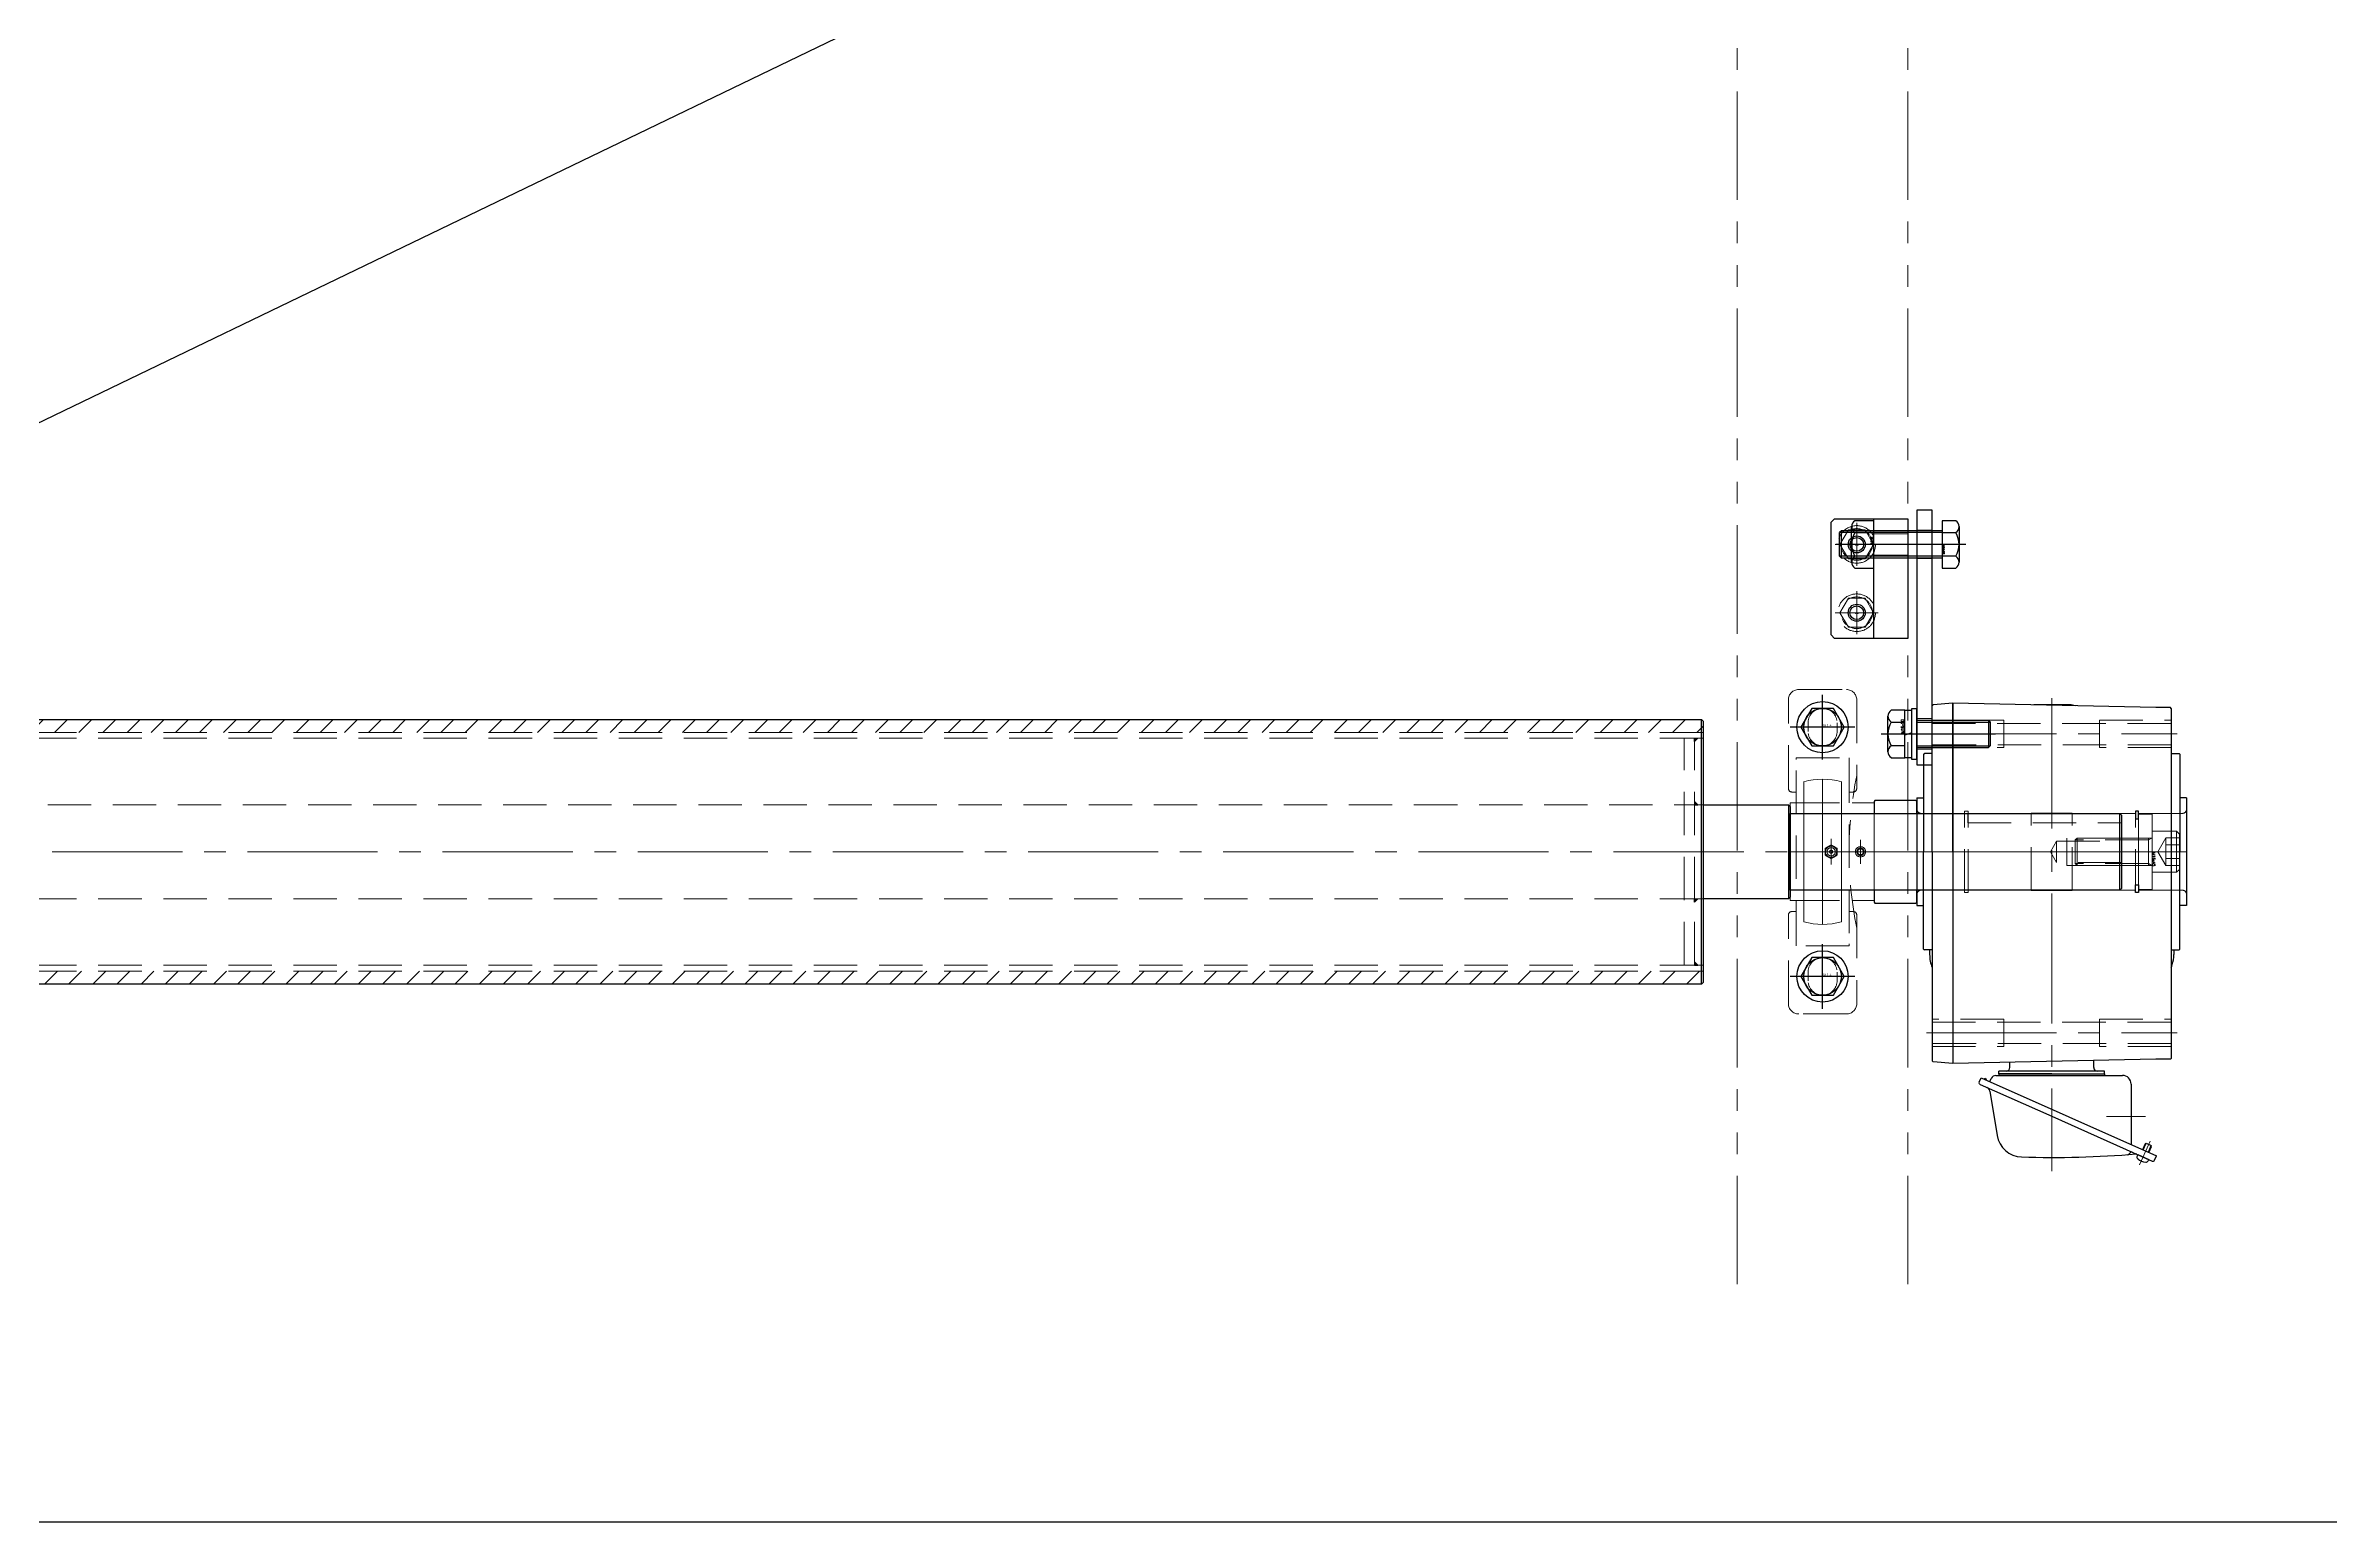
# Model space of a CAD drawing. Header units: millimetres. Extents: x -8731 to 85711, y -14522 to 31379.
# Drawn here: x 34431 to 35769, y -3606 to -2741 of the extents above; entities that cross this region are included whole.
import ezdxf

# ---------------------------------------------------------------- set-up
doc = ezdxf.new("R2010")
doc.units = ezdxf.units.MM
doc.header["$LTSCALE"] = 4
for name, pattern in [('CENTER2', [28.575, 19.05, -3.175, 3.175, -3.175]), ('HIDDEN', [9.525, 6.35, -3.175]), ('PHANTOM2', [31.75, 15.875, -3.175, 3.175, -3.175, 3.175, -3.175])]:
    doc.linetypes.add(name, pattern=pattern)
for name, color, linetype, lineweight in [('04_HIDDEN', 2, 'HIDDEN', 13), ('05_CENTER', 4, 'CENTER2', 13), ('06_PHANTOM', 2, 'PHANTOM2', 13)]:
    doc.layers.add(name, color=color, linetype=linetype, lineweight=lineweight)
doc.layers.add('10_DRAFT', color=8, linetype='Continuous', lineweight=0, plot=False)
doc.styles.add('KANJI0', font='txt.shx', dxfattribs={"width": 0.9, "height": 30, "bigfont": 'bigfont'})
doc.styles.add('KSS_TXT', font='txt.shx', dxfattribs={"bigfont": 'extfont2.shx'})
doc.styles.add('KSS_TXT_L', font='txt.shx', dxfattribs={"height": 9, "bigfont": 'extfont2.shx'})
pattern_1 = [(45, (-37378.324, 1191.48), (-7.0710678, 7.0710678), [])]

# ---------------------------------------------------------------- blocks, each defined once
blk = doc.blocks.new('A$C31CB0566_1_1_1')
at = {"color": 0}
for p, q in [((-12, 14.4), (-10.4, 16)), ((-12, 14.4), (-12, 0)), ((12, 14.4), (-12, 14.4)), ((10.4, 16), (-10.4, 16)), ((12, 14.4), (10.4, 16)), ((12, 14.4), (12, 0)), ((12, 0), (-12, 0)), ((-8, 0), (-8, -43.9)), ((8, 0), (8, -43.9)), ((-6.9, -2), (-8, -0.1)), ((8, -2), (-8, -2)), ((-8, -6), (-8, -6)), ((-6.9, -2), (-6.9, -45)), ((6.9, -2), (8, -0.1)), ((6.9, -2), (6.9, -45)), ((8, -43.9), (-8, -43.9)), ((-8, -43.9), (-6.9, -45)), ((6.9, -45), (-6.9, -45)), ((8, -43.9), (6.9, -45))]:
    blk.add_line(p, q, dxfattribs=at)
at = {"color": 0, "linetype": 'HIDDEN'}
for p, q in [((-8.1, 16), (-8.1, 8)), ((-4, 16), (-4, 8)), ((4, 16), (4, 8)), ((8.1, 16), (8.1, 8)), ((-8.1, 8), (0, 3.3)), ((8.1, 8), (-8.1, 8)), ((8.1, 8), (0, 3.3))]:
    blk.add_line(p, q, dxfattribs=at)
at = {"color": 0, "linetype": 'CENTER2'}
blk.add_line((0, 19), (0, -48), dxfattribs=at)
at = {"layer": '10_DRAFT', "style": 'KANJI0', "width": 0.82}
blk.add_text('M16x45', height=1.71, dxfattribs=at).set_placement((0.4, 0.2))
blk = doc.blocks.new('FWSSS-D44-V16.0-T8.0a_1_1_1')
at = {"color": 0}
for points in [[(0, 22), (-8, 22), (-8, 8), (0, 8)], [(0, -22), (-8, -22), (-8, -8), (0, -8)]]:
    blk.add_lwpolyline(points, close=True, dxfattribs=at)
at = {"layer": '10_DRAFT'}
for p, q in [((-8, 8), (-8, -8)), ((0, 0), (-8, 0)), ((0, 8), (0, -8))]:
    blk.add_line(p, q, dxfattribs=at)
blk = doc.blocks.new('A$C201C6D48_1_1_1')
at = {"color": 0}
for points in [[(-1.8, 23.8), (0, 23.8), (0, 19.3), (-1.8, 19.3)], [(-1.8, -23.8), (0, -23.8), (0, -19.3), (-1.8, -19.3)]]:
    blk.add_lwpolyline(points, close=True, dxfattribs=at)
at = {"layer": '10_DRAFT'}
blk.add_line((-1.8, 0), (0, 0), dxfattribs=at)
blk = doc.blocks.new('GM-SHYM-RH 0.75kW、1／240c_1_1_1')
at = {"color": 0}
for p, q in [((9.5, 86.1), (9, 85.5)), ((9.5, 86.1), (9, 85.5)), ((9, 0), (9, 85.5)), ((21, 87), (9.5, 86.1)), ((21, 87), (21, -124)), ((21, 0), (21, 87)), ((140, 84.5), (21, 87)), ((89.5, 86), (68.6, 86)), ((148.5, 84.5), (140, 84.5)), ((149, 84), (148.5, 84.5)), ((149, 84), (149, -20)), ((4, 57.1), (4.4, 57.5)), ((4, 57.1), (4, 0)), ((9, 57.5), (4.4, 57.5)), ((149, 57.5), (153.6, 57.5)), ((154, 57.1), (153.6, 57.5)), ((154, 57.1), (154, 0)), ((0, 31.5), (0, -31.5)), ((0, 31.5), (4, 31.5)), ((158, 31.5), (154, 31.5)), ((158, 31.5), (158, -31.5)), ((4, -57.1), (4, 0)), ((9, 0), (9, -122.5)), ((21, 0), (21, -124)), ((154, -57.1), (154, 0)), ((149, -20), (149, -68)), ((0, -31.5), (4, -31.5)), ((158, -31.5), (154, -31.5)), ((4, -57.1), (4.4, -57.5)), ((9, -57.5), (4.4, -57.5)), ((7.5, -57.5), (7.5, -60.2)), ((149, -57.5), (153.6, -57.5)), ((150.5, -57.5), (150.5, -60.2)), ((154, -57.1), (153.6, -57.5)), ((149, -68), (149, -121)), ((9, -122.5), (9.5, -123.1)), ((9, -122.5), (9.5, -123.1)), ((21, -124), (9.5, -123.1)), ((140, -121.5), (21, -124)), ((36.5, -134.9), (37.6, -132.3)), ((37.6, -132.3), (140.3, -178)), ((39.3, -133.1), (40.3, -132.6)), ((40.3, -132.6), (40.7, -133.4)), ((40.3, -133.5), (40.7, -133.4)), ((42.8, -134.6), (43.6, -132.8)), ((46.3, -131), (120.5, -131)), ((48, -130), (48, -128.4)), ((110, -128.4), (48, -128.4)), ((48, -130), (110, -130)), ((48, -130), (48, -131)), ((79, -130), (48, -130)), ((54.4, -126.4), (54.4, -123.3)), ((79, -130), (110, -130)), ((103.6, -126.4), (103.6, -122.3)), ((110, -130), (110, -128.4)), ((110, -130), (110, -131)), ((148.5, -121.5), (140, -121.5)), ((149, -121), (148.5, -121.5)), ((37, -136.2), (79, -154.9)), ((42.8, -140.2), (47, -166.2)), ((125.5, -136), (125.5, -171.4)), ((79, -154.9), (137.9, -181.1)), ((132.3, -174.4), (133.9, -170.9)), ((132.6, -174.6), (134.3, -170.7)), ((133.9, -170.9), (134.3, -170.7)), ((134.3, -170.7), (137.3, -172.1)), ((135.6, -175.9), (137.3, -172.1)), ((135.9, -176.1), (137.5, -172.6)), ((137.5, -172.6), (137.3, -172.1)), ((129.4, -177.3), (129, -178.2)), ((129.4, -177.3), (135.8, -180.2)), ((129.4, -177.3), (135.8, -180.2)), ((135.8, -180.2), (135.4, -181)), ((139.2, -180.6), (140.3, -178))]:
    blk.add_line(p, q, dxfattribs=at)
for centre, radius, start, end in [((89.5, 76), 10, 71.7138, 90), ((27.5, -60.2), 20, 180, 202.3316), ((79.5, -44), 74, 197.5025, 197.6922), ((79, -44), 74, 341.0754, 342.4975), ((130.5, -60.2), 20, 342.4975, 0), ((46.3, -134), 3, 90, 156), ((52.4, -126.4), 2, 270, 0), ((105.6, -126.4), 2, 180, 270), ((120.5, -136), 5, 0, 90), ((37.4, -135.3), 1, 156, 246), ((39.8, -140.7), 3, 9.3181, 66), ((61.8, -163.7), 15, 189.3181, 268.3172), ((79, 421), 600, 268.3172, 274.7151), ((123.1, -175.4), 2, 274.2313, 336), ((125.8, -176.8), 1, 66, 156), ((128.4, -178), 1, 66, 94.7151), ((130.2, -178.7), 1.3, 156, 229.3985), ((135.2, -172.9), 9, 229.3985, 262.6015), ((134.2, -180.5), 1.3, 262.6015, 336), ((138.3, -180.2), 1, 246, 336)]:
    blk.add_arc(centre, radius, start, end, dxfattribs=at)
at = {"layer": '04_HIDDEN', "color": 0}
for p, q in [((51, 77), (9, 77)), ((9, 75.2), (149, 75.2)), ((51, 61), (51, 77)), ((107, 61), (107, 77)), ((107, 77), (149, 77)), ((149, 62.7), (9, 62.7)), ((9, 61), (51, 61)), ((149, 61), (107, 61)), ((2.5, 22.5), (28, 22.5)), ((28, -23.8), (28, 23.8)), ((28, 23.8), (30, 23.8)), ((30, -23.8), (30, 23.8)), ((67, 22.5), (30, 22.5)), ((91, 22.7), (67, 22.7)), ((67, -22.7), (67, 22.7)), ((91, -22.7), (91, 22.7)), ((128, 22.5), (91, 22.5)), ((128, -23.8), (128, 23.8)), ((129.9, 23.8), (128, 23.8)), ((129.9, -23.8), (129.9, 23.8)), ((155.5, 22.5), (129.9, 22.5)), ((2.5, -22.5), (28, -22.5)), ((28, -23.8), (30, -23.8)), ((67, -22.5), (30, -22.5)), ((91, -22.7), (67, -22.7)), ((128, -22.5), (91, -22.5)), ((129.9, -23.8), (128, -23.8)), ((155.5, -22.5), (129.9, -22.5)), ((51, -98), (9, -98)), ((9, -99.8), (149, -99.8)), ((51, -114), (51, -98)), ((107, -114), (107, -98)), ((107, -98), (149, -98)), ((149, -112.3), (9, -112.3)), ((9, -114), (51, -114)), ((149, -114), (107, -114))]:
    blk.add_line(p, q, dxfattribs=at)
for centre, start, end in [((2.5, 25), 180, 270), ((155.5, 25), 270, 0), ((2.5, -25), 90, 180), ((155.5, -25), 0, 90)]:
    blk.add_arc(centre, 2.5, start, end, dxfattribs=at)
at = {"layer": '05_CENTER', "color": 0}
for p, q in [((79, 89.9), (79, -187)), ((5.6, 69), (152.4, 69)), ((5.6, -106), (152.4, -106)), ((111.1, -155), (134, -155)), ((130.5, -183.4), (136.7, -169.5))]:
    blk.add_line(p, q, dxfattribs=at)
at = {"layer": '10_DRAFT'}
blk.add_line((158, 0), (0, 0), dxfattribs=at)
blk = doc.blocks.new('FNCLSS-V45.0-D65-L30.0a_1_1_1')
at = {"color": 0}
for points in [[(-24.5, 30), (-0.5, 30), (0, 29.5), (0, 22.5), (-25, 22.5), (-25, 29.5)], [(-25, -22.5), (0, -22.5), (0, -29.5), (-0.5, -30), (-24.5, -30), (-25, -29.5)]]:
    blk.add_lwpolyline(points, close=True, dxfattribs=at)
at = {"layer": '10_DRAFT'}
for p, q in [((-25, 22.5), (-25, -22.5)), ((0, 22.5), (0, -22.5)), ((0, 0), (-25, 0))]:
    blk.add_line(p, q, dxfattribs=at)
blk = doc.blocks.new('A$C6D5E3CE2_1_1_1')
at = {"color": 0}
blk.add_lwpolyline([(-9, 18), (0, 18), (0, -131), (-9, -131)], close=True, dxfattribs=at)
at = {"layer": '04_HIDDEN'}
for p, q in [((0, 9), (-9, 9)), ((0, -9), (-9, -9)), ((0, -102.8), (-9, -102.8)), ((0, -119.3), (-9, -119.3))]:
    blk.add_line(p, q, dxfattribs=at)
at = {"layer": '05_CENTER'}
for p, q in [((6.2, 0), (-15.3, 0)), ((6.2, -111), (-15.3, -111))]:
    blk.add_line(p, q, dxfattribs=at)
blk = doc.blocks.new('A$C62A83430_1_1_1')
at = {"color": 0}
for p, q in [((-7, 13.9), (-15.1, 13.9)), ((-7, 14), (-3, 14)), ((-7, -14), (-7, 14)), ((-3, 15), (0, 15)), ((-3, -15), (-3, 15)), ((0, -15), (0, 15)), ((-17, -10.4), (-17, 10.4)), ((-15.1, 6.9), (-7, 6.9)), ((-3, 0.7), (-7, -0.7)), ((0, 8), (41.9, 8)), ((0, 6.9), (43, 6.9)), ((41.9, 8), (43, 6.9)), ((41.9, 8), (41.9, -8)), ((43, 6.9), (43, -6.9)), ((-7, -6.9), (-15.1, -6.9)), ((0, -6.9), (43, -6.9)), ((0, -8), (41.9, -8)), ((41.9, -8), (43, -6.9)), ((-15.1, -13.9), (-7, -13.9)), ((-3, -14), (-7, -14)), ((0, -15), (-3, -15))]:
    blk.add_line(p, q, dxfattribs=at)
at = {"color": 0, "linetype": 'CENTER2'}
blk.add_line((-20.9, 0), (46, 0), dxfattribs=at)
at = {"color": 0}
for centre, radius, start, end in [((-12.8, 10.4), 4.16, 123.626, 236.374), ((-3.1, 0), 13.8, 150, 210), ((-12.8, -10.4), 4.16, 123.626, 236.374)]:
    blk.add_arc(centre, radius, start, end, dxfattribs=at)
at = {"layer": '10_DRAFT', "style": 'KANJI0', "width": 0.82}
blk.add_text('M16x50', height=1.71, rotation=90, dxfattribs=at).set_placement((-7.5, 0.4))
blk = doc.blocks.new('M14Bw_1_1_1')
at = {"color": 0, "linetype": 'CENTER2'}
for p, q in [((0, -18.9), (0, 18.9)), ((18.9, 0), (-18.9, 0))]:
    blk.add_line(p, q, dxfattribs=at)
at = {"color": 0}
for p, q in [((-6.3, 11), (-12.7, 0)), ((6.4, 11), (-6.3, 11)), ((12.7, 0), (6.4, 11)), ((-12.7, 0), (-6.3, -11)), ((-6.3, -11), (6.4, -11)), ((6.4, -11), (12.7, 0))]:
    blk.add_line(p, q, dxfattribs=at)
for radius in [15, 11]:
    blk.add_circle((0, 0), radius, dxfattribs=at)
at = {"layer": '10_DRAFT', "ltscale": 3, "style": 'KANJI0', "width": 0.82}
blk.add_text('Ｍ１４', height=1.5, dxfattribs=at).set_placement((0.4, 0.1))
blk = doc.blocks.new('A$C67F20274_1_1_1')
h = blk.add_hatch(color=3)
h.dxf.hatch_style = 1
h.paths.add_polyline_path([(0, -2), (0, 0), (-2, 0)])
at = {"color": 3}
blk.add_lwpolyline([(0, 0), (-2, 0), (-2, 0), (0, -2)], close=True, dxfattribs=at)
blk = doc.blocks.new('A$C7E840582_1_1_1')
h = blk.add_hatch()
h.set_pattern_fill('_USER', color=3, scale=10, angle=45, pattern_type=0)
h.set_pattern_definition(pattern_1)
h.paths.add_polyline_path([(980, 69.9), (979, 69.9), (979, 77.5), (980, 76.5)])
h.paths.add_polyline_path([(979, 69.9), (-980, 69.9), (-980, 76.5), (-979, 77.5), (979, 77.5)])
h = blk.add_hatch()
h.set_pattern_fill('_USER', color=3, scale=10, angle=45, pattern_type=0)
h.set_pattern_definition(pattern_1)
h.paths.add_polyline_path([(979, -77.5), (980, -76.5), (980, -69.9), (979, -69.9)])
h.paths.add_polyline_path([(979, -69.9), (-980, -69.9), (-980, -76.5), (-979, -77.5), (979, -77.5)])
at = {"color": 0}
for p, q in [((-979, 77.5), (-979, -77.5)), ((-1030, -27.5), (-1030, 27.5)), ((-1224, 22.5), (-1224, -22.5))]:
    blk.add_line(p, q, dxfattribs=at)
for points in [[(-979, 77.5), (979, 77.5), (980, 76.5), (980, -76.5), (979, -77.5), (-979, -77.5), (-980, -76.5), (-980, 76.5)], [(-1031, 22.5), (-1031, -22.5), (-1224, -22.5), (-1225, -21.5), (-1225, 21.5), (-1224, 22.5)]]:
    blk.add_lwpolyline(points, close=True, dxfattribs=at)
blk.add_lwpolyline([(-980, -27.5), (-1030, -27.5), (-1031, -26.5), (-1031, 26.5), (-1030, 27.5), (-980, 27.5)], dxfattribs=at)
at = {"layer": '04_HIDDEN'}
for p, q in [((-980, 69.9), (980, 69.9)), ((-980, 66.5), (980, 66.5)), ((-975, 66.5), (-975, -66.5)), ((-969, 66.5), (-969, -66.5)), ((-1193, 8), (-1225, 8)), ((-1225, 6.2), (-1187, 6.2)), ((-1193, -8), (-1193, 8)), ((-1187, 6.2), (-1183.4, 0)), ((-1187, 6.2), (-1187, -6.3)), ((-1187, -6.3), (-1225, -6.3)), ((-1225, -8), (-1193, -8)), ((-1183.4, 0), (-1187, -6.3)), ((-1135, -17), (-1225, -17)), ((-1135, -22.5), (-1135, -17)), ((-980, -66.5), (980, -66.5)), ((-980, -69.9), (980, -69.9))]:
    blk.add_line(p, q, dxfattribs=at)
for points in [[(-980, 27.5), (980, 27.5)], [(980, -27.5), (-980, -27.5)]]:
    blk.add_lwpolyline(points, dxfattribs=at)
at = {"layer": '05_CENTER'}
blk.add_line((-1232.4, 0), (1092.6, 0), dxfattribs=at)
for p in [(-975, 66.5), (-975, -27.5)]:
    blk.add_blockref('A$C67F20274_1_1_1', p)
at = {"xscale": -1, "rotation": 180}
for p in [(-975, 27.5), (-975, -66.5)]:
    blk.add_blockref('A$C67F20274_1_1_1', p, dxfattribs=at)
blk = doc.blocks.new('MUCP209c_1_1_1')
at = {"color": 0}
for p, q in [((-95, 14), (-95, -14)), ((-37, 20), (-89, 20)), ((-55, 15.5), (-55, -15.5)), ((-55, 15.5), (-54, 15.5)), ((54, 15.5), (-54, 15.5)), ((-35, 15.5), (-35, 18)), ((28.6, 19), (-28.7, 19)), ((-28.7, 19), (-28.7, 15.5)), ((28.6, 19), (28.6, 15.5)), ((35, 18), (35, 15.5)), ((89, 20), (37, 20)), ((54, 15.5), (55, 15.5)), ((55, -15.5), (55, 15.5)), ((95, -14), (95, 14)), ((-75.5, 8.5), (-70.5, 8.5)), ((70.5, 8.5), (75.5, 8.5)), ((-70.5, -8.5), (-75.5, -8.5)), ((75.5, -8.5), (70.5, -8.5)), ((-89, -20), (-37, -20)), ((-54, -15.5), (-55, -15.5)), ((-54, -15.5), (54, -15.5)), ((-35, -18), (-35, -15.5)), ((-28.7, -17.3), (-28.7, -30.2)), ((-1.5, -21.3), (0, -20.5)), ((-1.5, -23.1), (-1.5, -21.3)), ((0, -23.9), (-1.5, -23.1)), ((0, -20.5), (1.5, -21.3)), ((1.5, -23.1), (0, -23.9)), ((1.5, -21.3), (1.5, -23.1)), ((28.6, -17.3), (28.6, -30.2)), ((35, -15.5), (35, -18)), ((37, -20), (89, -20)), ((55, -15.5), (54, -15.5)), ((28.6, -30.2), (-28.7, -30.2))]:
    blk.add_line(p, q, dxfattribs=at)
for centre, radius in [((0, -5), 3.3), ((0, -5), 2.4), ((0, -5), 0.929), ((0, -22.2), 3), ((0, -22.2), 2.13)]:
    blk.add_circle(centre, radius, dxfattribs=at)
for centre, radius, start, end in [((-89, 14), 6, 90, 180), ((-37, 18), 2, 0, 90), ((37, 18), 2, 90, 180), ((89, 14), 6, 0, 90), ((-75.5, 0), 8.5, 90, 270), ((-70.5, 0), 8.5, 270, 90), ((70.5, 0), 8.5, 90, 270), ((75.5, 0), 8.5, 270, 90), ((0, -5), 3.5, 150, 210), ((0, -5), 3.5, 90, 150), ((0, -5), 3.5, 210, 270), ((0, -5), 3.5, 30, 90), ((0, -5), 3.5, 270, 330), ((0, -5), 3.5, 330, 30), ((-89, -14), 6, 180, 270), ((0, -239.5), 224, 78.496, 101.504), ((-37, -18), 2, 270, 0), ((37, -18), 2, 180, 270), ((89, -14), 6, 270, 0)]:
    blk.add_arc(centre, radius, start, end, dxfattribs=at)
for points, weights in [([(-4, -5), (-3.5, -4.1), (-3, -3.2)], [1.06657306684, 1.07194812406, 1]), ([(-3, -6.7), (-3.5, -5.9), (-4, -5)], [1, 1.07194812406, 1.06657306684]), ([(-3, -3.2), (-2.6, -2.4), (-2, -1.5)], [1, 1.07194812406, 1.06657306684]), ([(-2, -8.5), (-2.6, -7.6), (-3, -6.7)], [1.06657306684, 1.07194812406, 1]), ([(-2, -1.5), (-0.9, -1.5), (0, -1.5)], [1.06657306684, 1.07194812406, 1]), ([(0, -8.5), (-0.9, -8.5), (-2, -8.5)], [1, 1.07194812406, 1.06657306684]), ([(0, -1.5), (0.9, -1.5), (2, -1.5)], [1, 1.07194812406, 1.06657306684]), ([(2, -8.5), (0.9, -8.5), (0, -8.5)], [1.06657306684, 1.07194812406, 1]), ([(2, -1.5), (2.6, -2.4), (3, -3.2)], [1.06657306684, 1.07194812406, 1]), ([(3, -6.7), (2.6, -7.6), (2, -8.5)], [1, 1.07194812406, 1.06657306684]), ([(3, -3.2), (3.5, -4.1), (4, -5)], [1, 1.07194812406, 1.06657306684]), ([(4, -5), (3.5, -5.9), (3, -6.7)], [1.06657306684, 1.07194812406, 1])]:
    blk.add_rational_spline(points, weights, degree=2, dxfattribs=at)
at = {"layer": '04_HIDDEN', "color": 0}
for p, q in [((-28.7, 15.5), (-28.7, -17.3)), ((-22.5, 19), (-22.5, -30.2)), ((22.5, 19), (22.5, -30.2)), ((28.6, 15.5), (28.6, -17.3))]:
    blk.add_line(p, q, dxfattribs=at)
at = {"layer": '05_CENTER', "color": 0}
for p, q in [((-73, 13.5), (-73, -13.5)), ((73, 13.5), (73, -13.5)), ((-56.7, 0), (-89.3, 0)), ((56.7, 0), (89.3, 0)), ((-7.5, -5), (7.5, -5)), ((-7, -22.2), (7, -22.2))]:
    blk.add_line(p, q, dxfattribs=at)
at = {"layer": '10_DRAFT'}
for p, q in [((0, -30.2), (0, 19)), ((-42.5, 0), (42.5, 0)), ((-41.1, 11), (41.1, 11)), ((-41.1, -11), (41.1, -11))]:
    blk.add_line(p, q, dxfattribs=at)
for start, end in [(164.9997, 195.0003), (344.9997, 15.0003)]:
    blk.add_arc((0, 0), 42.5, start, end, dxfattribs=at)
blk = doc.blocks.new('M10Tz_1_1_1')
at = {"color": 0}
for radius in [5, 4]:
    blk.add_circle((0, 0), radius, dxfattribs=at)
at = {"layer": '05_CENTER'}
for p, q in [((8.3, 0), (-8.3, 0)), ((0, -8.3), (0, 8.3))]:
    blk.add_line(p, q, dxfattribs=at)
blk = doc.blocks.new('A$C05030D7D_1_1_1')
blk.add_line((-20, -55), (-20, 15))
blk.add_lwpolyline([(0, 15), (0, -55), (-43, -55), (-45, -53), (-45, 13), (-43, 15)], close=True)
at = {"layer": '04_HIDDEN'}
for p, q in [((0, 8), (-20, 8)), ((-20, 6.2), (0, 6.2)), ((0, -6.3), (-20, -6.3)), ((-20, -8), (0, -8))]:
    blk.add_line(p, q, dxfattribs=at)
at = {"layer": '05_CENTER'}
blk.add_line((4.6, 0), (-24.6, 0), dxfattribs=at)
at = {"rotation": 90}
for p in [(-30, 0), (-30, -40)]:
    blk.add_blockref('M10Tz_1_1_1', p, dxfattribs=at)
blk = doc.blocks.new('A$C491655AE_1_1_1')
at = {"color": 0, "linetype": 'CENTER2'}
for p, q in [((-12.6, 0), (12.6, 0)), ((0, -12.6), (0, 12.6))]:
    blk.add_line(p, q, dxfattribs=at)
at = {"color": 0}
for p, q in [((-9.8, 0), (-4.9, 8.5)), ((-4.9, -8.5), (-9.8, 0)), ((-4.9, 8.5), (4.9, 8.5)), ((4.9, 8.5), (9.8, 0)), ((9.8, 0), (4.9, -8.5)), ((4.9, -8.5), (-4.9, -8.5))]:
    blk.add_line(p, q, dxfattribs=at)
for radius in [11, 9.25]:
    blk.add_circle((0, 0), radius, dxfattribs=at)
at = {"layer": '10_DRAFT', "style": 'KSS_TXT_L'}
blk.add_text('BT-M10', height=0.3, dxfattribs=at).set_placement((-0.7, -0.5))
blk = doc.blocks.new('M16Nu_1_1_1')
at = {"color": 0}
for p, q in [((-13.9, 11.1), (-13.9, 0)), ((-13.9, 0), (13.9, 0)), ((-10.4, 13), (10.4, 13)), ((-6.9, 0), (-6.9, 11.1)), ((6.9, 11.1), (6.9, 0)), ((13.9, 0), (13.9, 11.1))]:
    blk.add_line(p, q, dxfattribs=at)
at = {"color": 0, "linetype": 'CENTER2'}
blk.add_line((0, 0), (0, 13), dxfattribs=at)
at = {"color": 0}
for centre, radius, start, end in [((-10.4, 8.8), 4.16, 33.626, 146.374), ((0, -0.9), 13.8, 60, 120), ((10.4, 8.8), 4.16, 33.626, 146.374)]:
    blk.add_arc(centre, radius, start, end, dxfattribs=at)
at = {"layer": '10_DRAFT', "style": 'KANJI0'}
blk.add_text('M16', height=1.5, dxfattribs=at).set_placement((0.4, 0.5))
blk = doc.blocks.new('A$C7FD24E4C_1_1')
at = {"color": 0, "linetype": 'CENTER2'}
blk.add_line((0, 13.9), (0, -63), dxfattribs=at)
at = {"color": 0}
for p, q in [((-13.9, 8.1), (-13.9, 0)), ((-13.9, 0), (13.9, 0)), ((-10.4, 10), (10.4, 10)), ((-8, 0), (-8, -58.9)), ((-6.9, 0), (-6.9, 8.1)), ((-6.9, 0), (-6.9, -60)), ((6.9, 8.1), (6.9, 0)), ((6.9, 0), (6.9, -60)), ((8, 0), (8, -58.9)), ((13.9, 0), (13.9, 8.1)), ((8, -58.9), (-8, -58.9)), ((-8, -58.9), (-6.9, -60)), ((6.9, -60), (-6.9, -60)), ((8, -58.9), (6.9, -60))]:
    blk.add_line(p, q, dxfattribs=at)
for centre, radius, start, end in [((-10.4, 5.8), 4.16, 33.626, 146.374), ((0, -3.9), 13.8, 60, 120), ((10.4, 5.8), 4.16, 33.626, 146.374)]:
    blk.add_arc(centre, radius, start, end, dxfattribs=at)
at = {"layer": '10_DRAFT', "style": 'KSS_TXT'}
blk.add_text('M16x60', height=1, dxfattribs=at).set_placement((0.4, 0.5))

msp = doc.modelspace()

# ---------------------------------------------------------------- linework, layer by layer
msp.add_line((39354.99345, -584.54941), (33092.99578, -3606.07118))
msp.add_lwpolyline([(33092.99578, -584.3783), (39354.99345, -584.54941), (39354.99345, -3606.24229), (33092.99578, -3606.07118)], close=True)
at = {"layer": '06_PHANTOM'}
for p, q in [((35421.59895, -3466.82668), (35421.59895, -2365.82899)), ((35521.59895, -3466.82668), (35521.59895, -2365.82899))]:
    msp.add_line(p, q, dxfattribs=at)

# ---------------------------------------------------------------- block references
for name, p in [('A$C05030D7D_1_1_1', (35521.59895, -3033.55642)), ('M14Bw_1_1_1', (35471.59883, -3140.55281)), ('M14Bw_1_1_1', (35471.59883, -3286.55281))]:
    msp.add_blockref(name, p)
for name, p, rotation in [('A$C7FD24E4C_1_1', (35541.59895, -3033.55642), 270), ('M16Nu_1_1_1', (35501.59895, -3033.55642), 90), ('A$C7E840582_1_1_1', (34421.59883, -3213.55281), 180)]:
    msp.add_blockref(name, p, dxfattribs=dict(rotation=rotation))
at = {"extrusion": (0, 0, -1), "zscale": -1, "rotation": 180}
msp.add_blockref('A$C6D5E3CE2_1_1_1', (-35535.79895, -3144.55642), dxfattribs=at)
at = {"extrusion": (0, 0, -1), "xscale": -1, "zscale": -1}
msp.add_blockref('A$C62A83430_1_1_1', (-35526.79895, -3144.55642), dxfattribs=at)
at = {"color": 4}
msp.add_blockref('GM-SHYM-RH 0.75kW、1／240c_1_1_1', (35526.79895, -3213.55462), dxfattribs=at)
at = {"color": 4, "xscale": -1}
msp.add_blockref('FNCLSS-V45.0-D65-L30.0a_1_1_1', (35501.79895, -3213.55462), dxfattribs=at)
at = {"color": 4, "rotation": 180}
msp.add_blockref('A$C201C6D48_1_1_1', (35654.79895, -3213.55462), dxfattribs=at)
at = {"layer": '04_HIDDEN'}
for p in [(35491.59895, -3033.55642), (35491.59895, -3073.55642)]:
    msp.add_blockref('A$C491655AE_1_1_1', p, dxfattribs=at)
at = {"layer": '04_HIDDEN', "color": 4, "xscale": -1, "rotation": 89.99999999999993}
msp.add_blockref('MUCP209c_1_1_1', (35471.59883, -3213.55281), dxfattribs=at)
at = {"layer": '04_HIDDEN', "color": 4, "rotation": 180}
msp.add_blockref('FWSSS-D44-V16.0-T8.0a_1_1_1', (35656.54895, -3213.55462), dxfattribs=at)
at = {"layer": '04_HIDDEN', "rotation": 270}
msp.add_blockref('A$C31CB0566_1_1_1', (35664.54895, -3213.55462), dxfattribs=at)

doc.saveas('drawing.dxf')
